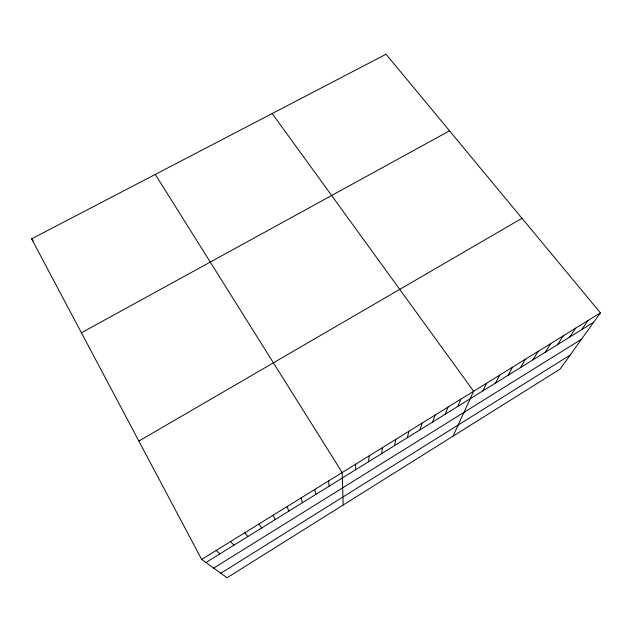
<?xml version="1.0" encoding="UTF-8"?>
<svg xmlns="http://www.w3.org/2000/svg" width="632" height="632" viewBox="0 0 632 632"><rect width="100%" height="100%" fill="white"/><g stroke="black" fill="none" stroke-linecap="round" stroke-linejoin="round"><path stroke-width="0.95" d="M355.516 469.821L355.729 464.157M368.582 461.723L369.175 455.838M381.57 453.673L382.534 447.582M394.471 445.678L395.806 439.374M407.292 437.731L408.991 431.222M420.035 429.839L422.081 423.124M432.691 421.994L435.093 415.082M445.268 414.197L448.017 407.087M457.766 406.455L460.862 399.148M453.033 436.167L473.621 391.255L272.179 113.547M482.895 390.876L486.679 383.182M495.528 383.047L499.651 375.163M508.073 375.274L512.536 367.192M520.539 367.548L525.334 359.276M532.934 359.869L538.053 351.416M545.242 352.237L550.685 343.603M557.471 344.661L563.238 335.845M569.63 337.125L575.705 328.134M581.709 329.643L588.092 320.471M600.4 312.864L560.142 369.056L227.046 577.759L201.648 559.431L31.6 238.841L386.049 54.241L600.4 312.864L201.648 559.431M220.805 573.256L570.159 355.081M213.663 568.105L581.519 339.226M205.929 562.519L593.709 322.202M138.858 441.057L522.008 218.285M81.425 332.772L449.526 130.832M216.144 550.472L219.983 553.814M230.53 541.577L233.943 545.163M244.829 532.737L247.815 536.568M31.6 238.841L33.275 241.092M259.017 523.96L261.593 528.028M155.298 174.416L342.188 472.531L343.184 504.992M273.119 515.238L275.276 519.551M287.118 506.58L288.863 511.122M301.03 497.984L302.373 502.756M314.839 489.437L315.787 494.437M328.561 480.952L329.114 486.182"/></g></svg>
